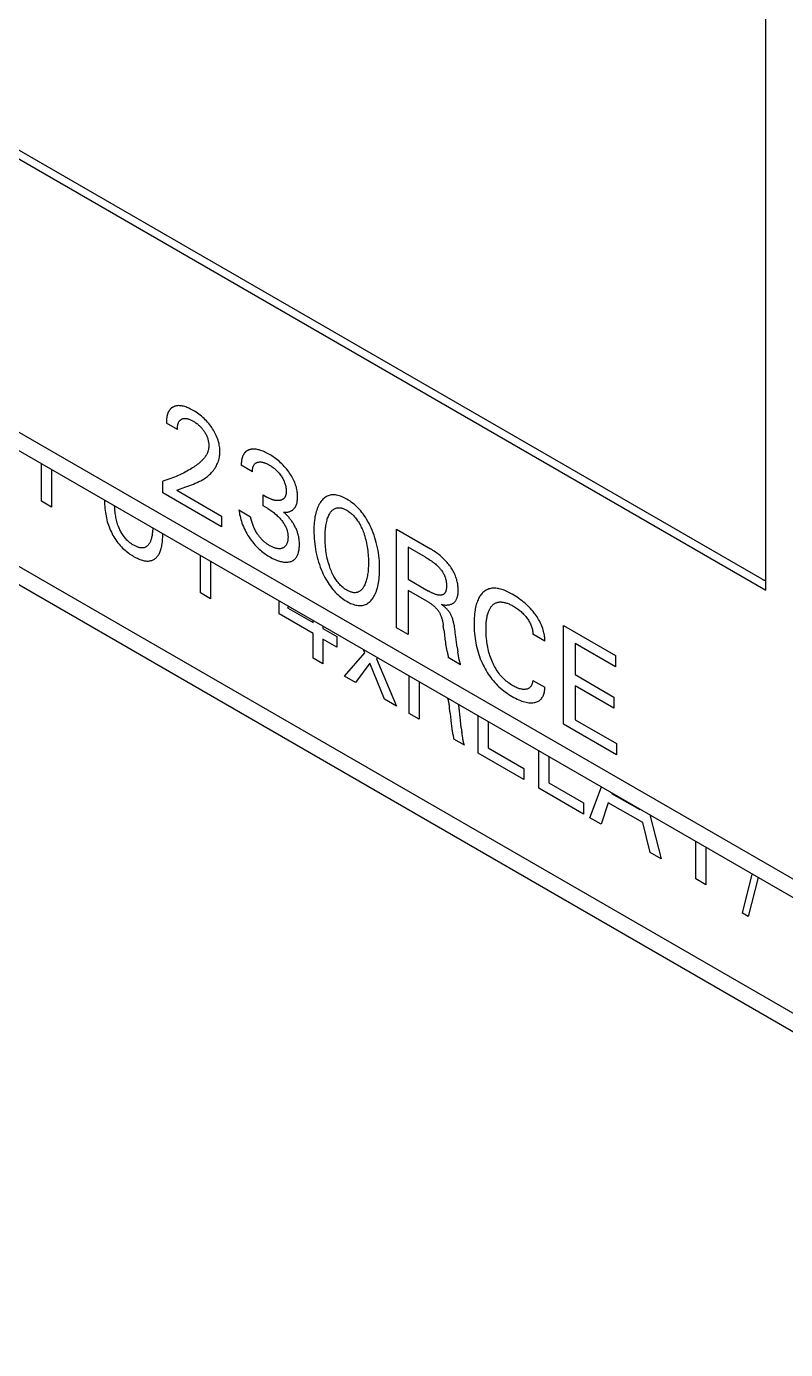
# Model space of a CAD drawing. Extents: x 0 to 420, y 0 to 297.
# Drawn here: x 166.81 to 180.65, y 132.84 to 156.97 of the extents above; entities that cross this region are included whole.
import ezdxf

# ---------------------------------------------------------------- set-up
doc = ezdxf.new("R2010")
doc.units = 0
doc.header["$LTSCALE"] = 23.1
doc.layers.add('40000_ISO', color=7, linetype='CONTINUOUS')

msp = doc.modelspace()

# ---------------------------------------------------------------- linework, layer by layer
at = {"layer": '40000_ISO', "color": 7, "linetype": 'CONTINUOUS'}
for p, q in [((180.289, 146.687), (180.289, 167.753)), ((156.955, 160.159), (180.289, 146.687)), ((180.218, 146.891), (157.237, 160.159)), ((152.677, 157.648), (226.923, 114.782)), ((232.933, 108.863), (158.687, 151.729)), ((233.14, 108.405), (158.894, 151.271)), ((169.559, 149.621), (169.358, 149.737)), ((167.084, 148.31), (167.084, 148.992)), ((167.267, 148.887), (167.267, 148.204)), ((170.926, 148.849), (170.725, 148.966)), ((169.294, 148.463), (169.294, 148.678)), ((170.366, 147.843), (169.294, 148.463)), ((169.547, 148.512), (170.366, 148.039)), ((171.122, 148.225), (171.122, 148.426)), ((171.122, 148.426), (171.191, 148.386)), ((167.267, 148.204), (167.084, 148.31)), ((170.681, 148.152), (170.893, 148.029)), ((171.206, 148.176), (171.122, 148.225)), ((170.366, 148.039), (170.366, 147.843)), ((173.555, 146.003), (173.555, 147.799)), ((173.555, 147.799), (174.174, 147.441)), ((173.768, 147.472), (173.768, 146.888)), ((174.082, 147.291), (173.768, 147.472)), ((169.978, 146.639), (169.978, 147.321)), ((170.161, 147.216), (170.161, 146.533)), ((173.768, 146.888), (174.138, 146.674)), ((170.161, 146.533), (169.978, 146.639)), ((171.413, 146.476), (171.422, 146.488)), ((171.413, 146.26), (171.413, 146.476)), ((173.768, 146.684), (173.768, 145.88)), ((174.118, 146.482), (173.768, 146.684)), ((172.035, 145.901), (171.413, 146.26)), ((171.589, 146.391), (171.569, 146.365)), ((171.569, 146.365), (172.035, 146.097)), ((172.035, 146.097), (172.035, 146.134)), ((172.214, 146.03), (172.214, 145.993)), ((172.214, 145.993), (172.467, 145.847)), ((173.768, 145.88), (173.555, 146.003)), ((174.416, 145.965), (174.406, 146.046)), ((176.598, 144.246), (176.598, 146.042)), ((176.598, 146.042), (177.546, 145.495)), ((172.035, 145.451), (172.035, 145.901)), ((172.214, 145.797), (172.214, 145.348)), ((172.467, 145.651), (172.214, 145.797)), ((172.467, 145.847), (172.467, 145.651)), ((176.258, 145.762), (176.04, 145.888)), ((172.604, 145.123), (172.979, 145.546)), ((172.979, 145.546), (172.955, 145.602)), ((174.659, 145.65), (174.672, 145.564)), ((176.81, 145.716), (176.81, 145.149)), ((177.546, 145.291), (176.81, 145.716)), ((177.546, 145.495), (177.546, 145.291)), ((172.214, 145.348), (172.035, 145.451)), ((173.07, 145.36), (172.805, 145.007)), ((173.338, 144.699), (173.07, 145.36)), ((173.208, 145.456), (173.19, 145.436)), ((173.19, 145.436), (173.555, 144.574)), ((174.723, 145.329), (174.497, 145.46)), ((174.691, 145.449), (174.688, 145.463)), ((172.805, 145.007), (172.604, 145.123)), ((173.786, 144.44), (173.786, 145.122)), ((173.969, 145.017), (173.969, 144.334)), ((176.04, 145.044), (176.258, 144.918)), ((176.81, 145.149), (177.517, 144.741)), ((176.81, 144.945), (176.81, 144.327)), ((177.517, 144.537), (176.81, 144.945)), ((173.555, 144.574), (173.338, 144.699)), ((174.527, 144.472), (174.518, 144.552)), ((177.517, 144.741), (177.517, 144.537)), ((173.969, 144.334), (173.786, 144.44)), ((174.715, 144.363), (174.707, 144.443)), ((175.043, 143.715), (175.043, 144.397)), ((175.226, 144.292), (175.226, 143.813)), ((176.81, 144.327), (177.566, 143.891)), ((174.736, 144.177), (174.747, 144.092)), ((177.566, 143.687), (176.598, 144.246)), ((174.791, 143.861), (174.597, 143.973)), ((174.763, 143.978), (174.761, 143.992)), ((175.226, 143.813), (175.875, 143.438)), ((177.566, 143.891), (177.566, 143.687)), ((175.875, 143.234), (175.043, 143.715)), ((176.148, 143.076), (176.148, 143.759)), ((176.331, 143.653), (176.331, 143.174)), ((175.875, 143.438), (175.875, 143.234)), ((176.963, 142.606), (176.148, 143.076)), ((176.331, 143.174), (176.963, 142.81)), ((177.08, 142.538), (177.289, 143.1)), ((177.475, 142.983), (177.988, 142.687)), ((176.963, 142.81), (176.963, 142.606)), ((177.416, 142.813), (177.283, 142.421)), ((178.045, 142.45), (177.416, 142.813)), ((178.171, 142.591), (178.379, 141.788)), ((177.283, 142.421), (177.08, 142.538)), ((178.18, 141.903), (178.045, 142.45)), ((178.379, 141.788), (178.18, 141.903)), ((179.013, 141.423), (179.013, 142.105)), ((179.196, 141.999), (179.196, 141.317)), ((179.196, 141.317), (179.013, 141.423)), ((179.86, 140.798), (180.04, 141.512)), ((180.148, 141.449), (179.968, 140.736)), ((179.968, 140.736), (179.86, 140.798))]:
    msp.add_line(p, q, dxfattribs=at)
for points in [[(152.881, 157.192), (152.882, 157.192), (227.13, 114.325)], [(169.499, 150.038), (169.493, 150.035), (169.487, 150.032), (169.481, 150.029), (169.475, 150.026), (169.47, 150.023), (169.464, 150.019), (169.459, 150.016), (169.453, 150.012), (169.448, 150.008), (169.443, 150.004), (169.438, 149.999), (169.434, 149.994), (169.429, 149.99), (169.425, 149.985), (169.42, 149.979), (169.416, 149.974), (169.412, 149.968), (169.408, 149.962), (169.404, 149.956), (169.401, 149.95), (169.397, 149.944), (169.394, 149.937), (169.391, 149.93), (169.388, 149.924), (169.385, 149.916), (169.383, 149.909), (169.38, 149.902), (169.378, 149.894), (169.375, 149.887), (169.373, 149.879), (169.371, 149.87), (169.369, 149.86), (169.367, 149.851), (169.365, 149.841), (169.364, 149.831), (169.362, 149.821), (169.361, 149.811), (169.36, 149.801), (169.359, 149.79), (169.358, 149.78), (169.358, 149.769), (169.358, 149.759), (169.358, 149.748), (169.358, 149.737)], [(169.647, 148.549), (169.716, 148.573), (169.75, 148.586), (169.784, 148.598), (169.818, 148.611), (169.852, 148.624), (169.886, 148.638), (169.919, 148.652), (169.952, 148.668), (169.985, 148.684), (170.006, 148.696), (170.028, 148.709), (170.049, 148.722), (170.07, 148.736), (170.09, 148.75), (170.109, 148.765), (170.129, 148.781), (170.147, 148.798), (170.166, 148.815), (170.183, 148.833), (170.2, 148.853), (170.216, 148.873), (170.232, 148.894), (170.247, 148.916), (170.259, 148.936), (170.27, 148.957), (170.281, 148.978), (170.291, 149), (170.3, 149.023), (170.309, 149.047), (170.315, 149.068), (170.32, 149.09), (170.325, 149.113), (170.329, 149.136), (170.332, 149.159), (170.334, 149.184), (170.334, 149.209), (170.334, 149.233), (170.333, 149.258), (170.331, 149.284), (170.328, 149.31), (170.323, 149.336), (170.318, 149.363), (170.311, 149.392), (170.302, 149.422), (170.292, 149.452), (170.281, 149.482), (170.269, 149.512), (170.257, 149.536), (170.244, 149.561), (170.231, 149.585), (170.217, 149.609), (170.202, 149.633), (170.187, 149.656), (170.169, 149.681), (170.15, 149.706), (170.131, 149.73), (170.111, 149.753), (170.09, 149.775), (170.068, 149.798), (170.046, 149.819), (170.023, 149.84), (170, 149.86), (169.977, 149.879), (169.951, 149.898), (169.925, 149.917), (169.899, 149.935), (169.872, 149.951), (169.846, 149.967), (169.823, 149.98), (169.801, 149.991), (169.779, 150.002), (169.756, 150.013), (169.734, 150.022), (169.712, 150.03), (169.692, 150.036), (169.672, 150.042), (169.653, 150.046), (169.634, 150.05), (169.615, 150.052), (169.596, 150.053), (169.579, 150.054), (169.562, 150.053), (169.545, 150.05), (169.529, 150.047), (169.514, 150.043), (169.499, 150.038)], [(169.559, 149.621), (169.559, 149.634), (169.56, 149.647), (169.561, 149.659), (169.562, 149.672), (169.564, 149.684), (169.566, 149.696), (169.568, 149.707), (169.57, 149.716), (169.573, 149.725), (169.576, 149.733), (169.579, 149.741), (169.582, 149.749), (169.586, 149.756), (169.59, 149.763), (169.594, 149.77), (169.599, 149.776), (169.604, 149.781), (169.609, 149.787), (169.614, 149.792), (169.62, 149.796), (169.626, 149.801), (169.632, 149.805), (169.638, 149.808), (169.646, 149.812), (169.654, 149.815), (169.662, 149.817), (169.67, 149.819), (169.679, 149.821), (169.687, 149.822), (169.696, 149.822), (169.706, 149.822), (169.715, 149.821), (169.725, 149.82), (169.735, 149.818), (169.745, 149.816), (169.755, 149.813), (169.766, 149.81), (169.777, 149.806), (169.788, 149.802), (169.8, 149.797), (169.811, 149.792), (169.823, 149.786), (169.834, 149.78), (169.846, 149.773), (169.859, 149.766), (169.872, 149.757), (169.885, 149.749), (169.898, 149.74), (169.911, 149.73), (169.924, 149.72), (169.936, 149.711), (169.947, 149.701), (169.959, 149.69), (169.97, 149.68), (169.981, 149.668), (169.992, 149.657), (170.002, 149.646), (170.012, 149.634), (170.022, 149.622), (170.031, 149.609), (170.04, 149.597), (170.049, 149.584), (170.058, 149.57), (170.066, 149.556), (170.074, 149.542), (170.082, 149.527), (170.089, 149.513), (170.095, 149.498), (170.101, 149.483), (170.107, 149.468), (170.112, 149.453), (170.116, 149.438), (170.12, 149.423), (170.123, 149.408), (170.126, 149.394), (170.128, 149.381), (170.13, 149.367), (170.131, 149.354), (170.132, 149.341), (170.133, 149.328), (170.133, 149.315)], [(170.133, 149.315), (170.132, 149.301), (170.131, 149.288), (170.129, 149.274), (170.127, 149.261), (170.124, 149.249), (170.121, 149.237), (170.117, 149.222), (170.112, 149.209), (170.107, 149.195), (170.101, 149.183), (170.095, 149.17), (170.087, 149.156), (170.079, 149.143), (170.071, 149.129), (170.062, 149.117), (170.053, 149.105), (170.043, 149.093), (170.034, 149.082), (170.024, 149.071), (170.013, 149.06), (170.003, 149.049), (169.992, 149.039), (169.982, 149.029), (169.962, 149.012), (169.942, 148.995), (169.922, 148.979), (169.901, 148.964), (169.88, 148.949), (169.859, 148.934), (169.837, 148.92), (169.815, 148.906), (169.793, 148.892), (169.763, 148.875), (169.732, 148.858), (169.701, 148.841), (169.67, 148.825), (169.639, 148.81), (169.606, 148.794), (169.573, 148.78), (169.539, 148.765), (169.506, 148.752), (169.472, 148.738), (169.437, 148.725), (169.401, 148.713), (169.366, 148.7), (169.33, 148.689), (169.294, 148.678)], [(170.981, 149.26), (170.972, 149.261), (170.963, 149.261), (170.954, 149.261), (170.946, 149.261), (170.937, 149.261), (170.929, 149.261), (170.92, 149.26), (170.912, 149.259), (170.904, 149.258), (170.896, 149.256), (170.888, 149.255), (170.88, 149.253), (170.874, 149.251), (170.867, 149.249), (170.861, 149.246), (170.854, 149.244), (170.848, 149.241), (170.842, 149.238), (170.836, 149.235), (170.831, 149.232), (170.825, 149.228), (170.819, 149.225), (170.814, 149.221), (170.809, 149.216), (170.803, 149.212), (170.799, 149.207), (170.794, 149.202), (170.789, 149.197), (170.785, 149.192), (170.781, 149.187), (170.776, 149.181), (170.773, 149.175), (170.769, 149.169), (170.765, 149.163), (170.762, 149.156), (170.758, 149.15), (170.755, 149.143), (170.752, 149.136), (170.749, 149.129), (170.747, 149.122), (170.744, 149.114), (170.742, 149.107), (170.739, 149.098), (170.737, 149.088), (170.735, 149.079), (170.733, 149.069), (170.731, 149.06), (170.73, 149.05), (170.728, 149.04), (170.727, 149.029), (170.726, 149.019), (170.725, 149.009), (170.725, 148.998), (170.725, 148.987), (170.725, 148.976), (170.725, 148.966)], [(171.495, 148.111), (171.509, 148.11), (171.522, 148.11), (171.535, 148.11), (171.548, 148.111), (171.561, 148.112), (171.573, 148.114), (171.585, 148.117), (171.597, 148.12), (171.609, 148.124), (171.62, 148.129), (171.631, 148.134), (171.641, 148.139), (171.651, 148.145), (171.661, 148.152), (171.671, 148.16), (171.679, 148.168), (171.688, 148.177), (171.697, 148.188), (171.705, 148.199), (171.712, 148.211), (171.719, 148.224), (171.725, 148.238), (171.73, 148.252), (171.735, 148.267), (171.74, 148.283), (171.743, 148.3), (171.746, 148.318), (171.748, 148.336), (171.75, 148.355), (171.751, 148.374), (171.751, 148.393), (171.751, 148.414), (171.75, 148.436), (171.748, 148.457), (171.745, 148.479), (171.742, 148.502), (171.738, 148.524), (171.733, 148.547), (171.728, 148.569), (171.721, 148.59), (171.714, 148.612), (171.707, 148.634), (171.698, 148.656), (171.689, 148.677), (171.679, 148.699), (171.666, 148.725), (171.652, 148.75), (171.637, 148.776), (171.622, 148.8), (171.606, 148.825), (171.589, 148.849), (171.57, 148.874), (171.55, 148.899), (171.53, 148.923), (171.509, 148.947), (171.488, 148.969), (171.465, 148.992), (171.442, 149.014), (171.418, 149.035), (171.394, 149.055), (171.37, 149.074), (171.348, 149.091), (171.326, 149.107), (171.304, 149.122), (171.282, 149.137), (171.26, 149.15), (171.237, 149.164), (171.214, 149.177), (171.191, 149.189), (171.168, 149.2), (171.145, 149.211), (171.122, 149.221), (171.1, 149.23), (171.082, 149.236), (171.065, 149.242), (171.048, 149.247), (171.031, 149.251), (171.014, 149.255), (170.997, 149.258), (170.981, 149.26)], [(170.926, 148.849), (170.926, 148.86), (170.927, 148.872), (170.927, 148.882), (170.929, 148.893), (170.93, 148.903), (170.932, 148.914), (170.934, 148.923), (170.937, 148.933), (170.94, 148.941), (170.943, 148.949), (170.946, 148.957), (170.95, 148.964), (170.954, 148.971), (170.959, 148.978), (170.963, 148.984), (170.969, 148.99), (170.974, 148.995), (170.98, 149), (170.986, 149.005), (170.993, 149.009), (171, 149.013), (171.007, 149.016), (171.014, 149.019), (171.021, 149.021), (171.029, 149.023), (171.038, 149.025), (171.047, 149.026), (171.055, 149.027), (171.064, 149.027), (171.073, 149.027), (171.083, 149.027), (171.093, 149.025), (171.103, 149.024), (171.113, 149.022), (171.123, 149.02), (171.133, 149.017), (171.144, 149.014), (171.154, 149.01), (171.167, 149.005), (171.181, 148.999), (171.194, 148.993), (171.208, 148.986), (171.222, 148.979), (171.235, 148.971), (171.249, 148.963), (171.263, 148.955), (171.277, 148.945), (171.29, 148.936), (171.304, 148.926), (171.318, 148.915), (171.33, 148.905), (171.342, 148.895), (171.355, 148.884), (171.367, 148.873), (171.378, 148.861), (171.39, 148.849), (171.403, 148.835), (171.415, 148.82), (171.428, 148.805), (171.44, 148.789), (171.451, 148.773), (171.461, 148.758), (171.47, 148.744), (171.479, 148.728), (171.487, 148.713), (171.495, 148.698), (171.503, 148.682), (171.509, 148.666), (171.515, 148.651), (171.521, 148.635), (171.526, 148.619), (171.53, 148.603), (171.534, 148.588), (171.536, 148.573), (171.539, 148.559), (171.541, 148.545), (171.542, 148.531), (171.543, 148.517), (171.544, 148.503), (171.544, 148.49)], [(169.547, 148.512), (169.58, 148.525), (169.614, 148.537), (169.647, 148.549)], [(171.544, 148.49), (171.544, 148.483), (171.543, 148.475), (171.543, 148.468), (171.542, 148.46), (171.541, 148.453), (171.54, 148.446), (171.539, 148.439), (171.538, 148.433), (171.536, 148.426), (171.535, 148.42), (171.533, 148.413), (171.531, 148.407), (171.528, 148.402), (171.526, 148.396), (171.523, 148.391), (171.52, 148.386), (171.517, 148.381), (171.514, 148.376), (171.511, 148.372), (171.507, 148.367), (171.503, 148.363), (171.5, 148.359), (171.496, 148.356), (171.491, 148.352), (171.487, 148.349), (171.482, 148.346), (171.477, 148.343), (171.471, 148.34), (171.466, 148.337), (171.461, 148.335), (171.455, 148.333), (171.449, 148.331), (171.444, 148.329), (171.438, 148.328), (171.432, 148.326), (171.426, 148.325), (171.418, 148.324), (171.411, 148.323), (171.403, 148.323), (171.395, 148.322), (171.387, 148.322), (171.379, 148.323), (171.371, 148.323), (171.363, 148.324), (171.355, 148.325), (171.346, 148.326), (171.338, 148.327), (171.329, 148.329), (171.32, 148.331), (171.312, 148.333), (171.303, 148.336), (171.294, 148.339), (171.285, 148.342), (171.276, 148.345), (171.267, 148.348), (171.258, 148.352), (171.248, 148.356), (171.239, 148.361), (171.229, 148.365), (171.22, 148.37), (171.21, 148.375), (171.201, 148.38), (171.191, 148.386)], [(173.112, 146.528), (173.126, 146.549), (173.14, 146.572), (173.153, 146.595), (173.166, 146.619), (173.177, 146.644), (173.187, 146.67), (173.197, 146.699), (173.206, 146.729), (173.214, 146.759), (173.221, 146.79), (173.227, 146.822), (173.232, 146.855), (173.237, 146.891), (173.241, 146.928), (173.244, 146.966), (173.246, 147.004), (173.247, 147.042), (173.247, 147.082), (173.247, 147.128), (173.245, 147.176), (173.242, 147.224), (173.238, 147.273), (173.232, 147.322), (173.225, 147.368), (173.218, 147.415), (173.208, 147.461), (173.198, 147.509), (173.186, 147.556), (173.173, 147.601), (173.159, 147.646), (173.144, 147.692), (173.127, 147.737), (173.109, 147.782), (173.092, 147.823), (173.073, 147.864), (173.053, 147.904), (173.032, 147.943), (173.01, 147.982), (172.986, 148.02), (172.966, 148.05), (172.945, 148.079), (172.924, 148.107), (172.902, 148.134), (172.879, 148.16), (172.856, 148.186), (172.832, 148.21), (172.806, 148.234), (172.781, 148.256), (172.754, 148.277), (172.728, 148.297), (172.701, 148.316), (172.674, 148.333), (172.647, 148.349), (172.624, 148.363), (172.601, 148.375), (172.577, 148.386), (172.554, 148.396), (172.531, 148.404), (172.508, 148.412), (172.486, 148.418), (172.463, 148.422), (172.443, 148.426), (172.422, 148.427), (172.402, 148.428), (172.382, 148.427), (172.363, 148.425), (172.345, 148.422), (172.327, 148.417), (172.309, 148.411), (172.291, 148.403), (172.274, 148.394), (172.258, 148.384), (172.242, 148.372), (172.227, 148.36), (172.212, 148.346), (172.199, 148.331), (172.185, 148.316), (172.182, 148.311)], [(168.231, 148.325), (168.231, 148.289), (168.233, 148.254), (168.235, 148.217), (168.238, 148.181), (168.241, 148.144), (168.246, 148.106), (168.252, 148.073), (168.258, 148.04), (168.265, 148.006), (168.273, 147.972), (168.282, 147.938), (168.293, 147.904), (168.303, 147.873), (168.315, 147.842), (168.327, 147.81), (168.34, 147.779), (168.355, 147.749), (168.37, 147.718), (168.385, 147.689), (168.402, 147.661), (168.419, 147.633), (168.437, 147.606), (168.456, 147.579), (168.475, 147.554), (168.496, 147.528), (168.517, 147.504), (168.539, 147.48), (168.561, 147.458), (168.583, 147.436), (168.606, 147.416), (168.628, 147.398), (168.65, 147.38), (168.672, 147.363), (168.695, 147.348), (168.717, 147.333), (168.739, 147.319), (168.762, 147.305), (168.785, 147.293), (168.807, 147.281), (168.829, 147.27), (168.852, 147.26), (168.874, 147.251), (168.896, 147.243), (168.918, 147.236), (168.935, 147.231), (168.952, 147.227), (168.969, 147.224), (168.985, 147.222), (169.002, 147.221), (169.018, 147.221), (169.033, 147.221), (169.049, 147.223), (169.063, 147.225), (169.078, 147.228), (169.091, 147.232), (169.105, 147.237), (169.118, 147.243), (169.13, 147.25), (169.142, 147.257), (169.154, 147.265), (169.166, 147.275), (169.177, 147.285), (169.187, 147.296), (169.197, 147.308), (169.206, 147.321), (169.215, 147.334), (169.224, 147.348), (169.231, 147.362), (169.239, 147.379), (169.246, 147.396), (169.253, 147.414), (169.259, 147.432), (169.264, 147.451), (169.269, 147.471), (169.274, 147.491), (169.278, 147.511), (169.282, 147.538), (169.285, 147.566), (169.288, 147.594), (169.29, 147.623), (169.292, 147.652), (169.293, 147.682), (169.293, 147.712)], [(169.11, 147.822), (169.109, 147.801), (169.108, 147.78), (169.107, 147.76), (169.105, 147.74), (169.102, 147.72), (169.1, 147.702), (169.097, 147.685), (169.094, 147.667), (169.09, 147.651), (169.086, 147.634), (169.081, 147.618), (169.076, 147.603), (169.071, 147.59), (169.066, 147.577), (169.06, 147.564), (169.054, 147.552), (169.047, 147.541), (169.04, 147.53), (169.032, 147.52), (169.026, 147.512), (169.019, 147.504), (169.012, 147.498), (169.005, 147.491), (168.997, 147.485), (168.989, 147.48), (168.98, 147.475), (168.972, 147.471), (168.963, 147.467), (168.954, 147.464), (168.944, 147.462), (168.935, 147.461), (168.925, 147.46), (168.915, 147.459), (168.905, 147.459), (168.894, 147.46), (168.884, 147.461), (168.873, 147.463), (168.861, 147.466), (168.849, 147.469), (168.837, 147.473), (168.825, 147.478), (168.813, 147.483), (168.8, 147.489), (168.788, 147.495), (168.775, 147.501), (168.763, 147.508), (168.749, 147.517), (168.735, 147.525), (168.721, 147.535), (168.707, 147.545), (168.694, 147.555), (168.68, 147.566), (168.667, 147.578), (168.653, 147.59), (168.64, 147.604), (168.626, 147.618), (168.613, 147.633), (168.6, 147.648), (168.587, 147.664), (168.575, 147.681), (168.564, 147.698), (168.552, 147.716), (168.541, 147.734), (168.53, 147.753), (168.52, 147.772), (168.511, 147.791), (168.502, 147.811), (168.494, 147.831), (168.485, 147.853), (168.476, 147.876), (168.469, 147.898), (168.462, 147.92), (168.455, 147.943), (168.449, 147.965), (168.443, 147.99), (168.438, 148.015), (168.434, 148.04), (168.429, 148.064), (168.426, 148.088), (168.423, 148.112), (168.42, 148.141), (168.418, 148.169), (168.416, 148.196), (168.415, 148.224)], [(170.681, 148.152), (170.684, 148.124), (170.689, 148.096), (170.694, 148.067), (170.701, 148.038), (170.708, 148.009), (170.716, 147.98), (170.726, 147.947), (170.737, 147.914), (170.749, 147.881), (170.763, 147.848), (170.777, 147.816), (170.793, 147.783), (170.809, 147.751), (170.827, 147.72), (170.845, 147.689), (170.865, 147.658), (170.885, 147.628), (170.906, 147.599), (170.927, 147.571), (170.95, 147.543), (170.973, 147.516), (170.992, 147.495), (171.012, 147.474), (171.033, 147.454), (171.053, 147.434), (171.074, 147.416), (171.095, 147.398), (171.118, 147.38), (171.14, 147.363), (171.163, 147.347), (171.186, 147.331), (171.209, 147.317), (171.232, 147.303), (171.257, 147.289), (171.282, 147.275), (171.307, 147.263), (171.331, 147.252), (171.356, 147.241), (171.381, 147.232), (171.4, 147.225), (171.418, 147.219), (171.437, 147.214), (171.455, 147.209), (171.474, 147.205), (171.492, 147.202), (171.51, 147.2), (171.526, 147.199), (171.542, 147.199), (171.558, 147.199), (171.574, 147.2), (171.589, 147.203), (171.604, 147.206), (171.619, 147.209), (171.632, 147.214), (171.645, 147.219), (171.657, 147.225), (171.669, 147.232), (171.68, 147.239), (171.691, 147.248), (171.701, 147.257), (171.711, 147.267), (171.72, 147.277), (171.728, 147.289), (171.736, 147.301), (171.743, 147.314), (171.75, 147.328), (171.756, 147.342), (171.761, 147.357), (171.766, 147.372), (171.77, 147.39), (171.774, 147.408), (171.777, 147.426), (171.78, 147.446), (171.782, 147.465), (171.783, 147.485), (171.784, 147.506), (171.784, 147.526), (171.784, 147.546), (171.783, 147.567), (171.781, 147.587), (171.779, 147.608)], [(171.206, 148.176), (171.225, 148.165), (171.243, 148.153), (171.262, 148.141), (171.28, 148.129), (171.298, 148.116), (171.315, 148.103), (171.332, 148.09), (171.348, 148.076), (171.364, 148.062), (171.38, 148.047), (171.395, 148.033), (171.41, 148.018), (171.424, 148.002), (171.438, 147.987), (171.452, 147.97), (171.463, 147.957), (171.474, 147.943), (171.484, 147.929), (171.494, 147.914), (171.503, 147.9), (171.512, 147.885), (171.521, 147.869), (171.528, 147.855), (171.535, 147.841), (171.542, 147.826), (171.548, 147.811), (171.553, 147.797), (171.558, 147.782), (171.562, 147.768), (171.565, 147.754), (171.568, 147.741), (171.57, 147.728), (171.572, 147.715), (171.574, 147.702), (171.575, 147.689), (171.575, 147.677), (171.576, 147.665), (171.576, 147.651), (171.575, 147.638), (171.575, 147.625), (171.573, 147.613), (171.572, 147.6), (171.57, 147.589), (171.568, 147.577), (171.565, 147.566), (171.562, 147.556), (171.559, 147.546), (171.555, 147.537), (171.551, 147.528), (171.547, 147.519), (171.542, 147.511), (171.537, 147.503), (171.532, 147.496), (171.526, 147.489), (171.52, 147.483), (171.513, 147.477), (171.507, 147.472), (171.499, 147.467), (171.492, 147.463), (171.484, 147.459), (171.477, 147.456), (171.468, 147.453), (171.458, 147.45), (171.449, 147.448), (171.439, 147.446), (171.429, 147.445), (171.419, 147.445), (171.408, 147.445), (171.397, 147.446), (171.386, 147.447), (171.375, 147.449), (171.363, 147.451), (171.351, 147.454), (171.339, 147.458), (171.328, 147.461), (171.314, 147.466), (171.301, 147.472), (171.288, 147.477), (171.274, 147.484), (171.261, 147.491), (171.247, 147.498), (171.234, 147.505)], [(172.182, 148.311), (172.167, 148.291), (172.154, 148.27), (172.141, 148.249), (172.13, 148.226), (172.119, 148.202), (172.109, 148.178), (172.099, 148.15), (172.09, 148.121), (172.082, 148.091), (172.075, 148.061), (172.068, 148.029), (172.063, 147.997), (172.058, 147.962), (172.054, 147.925), (172.051, 147.888), (172.049, 147.851), (172.048, 147.813), (172.048, 147.774), (172.048, 147.726), (172.05, 147.678), (172.053, 147.629), (172.057, 147.58), (172.063, 147.529), (172.069, 147.483), (172.077, 147.436), (172.086, 147.389), (172.096, 147.341), (172.108, 147.293), (172.12, 147.247), (172.134, 147.202), (172.149, 147.156), (172.165, 147.11), (172.183, 147.064), (172.198, 147.029), (172.214, 146.993), (172.231, 146.957), (172.248, 146.922), (172.267, 146.888), (172.287, 146.854), (172.307, 146.82), (172.327, 146.79), (172.348, 146.76), (172.37, 146.732), (172.392, 146.704), (172.415, 146.677), (172.438, 146.652), (172.462, 146.627), (172.488, 146.603), (172.514, 146.58), (172.54, 146.559), (172.567, 146.538), (172.593, 146.52), (172.62, 146.502), (172.647, 146.486), (172.671, 146.473), (172.695, 146.46), (172.718, 146.449), (172.742, 146.439), (172.765, 146.431), (172.788, 146.423), (172.811, 146.417), (172.833, 146.413), (172.854, 146.41), (172.875, 146.409), (172.895, 146.408), (172.915, 146.409), (172.934, 146.412), (172.953, 146.416), (172.971, 146.421), (172.988, 146.427), (173.006, 146.435), (173.023, 146.445), (173.04, 146.456), (173.056, 146.469), (173.071, 146.482), (173.085, 146.497), (173.099, 146.512), (173.112, 146.528)], [(172.33, 147.134), (172.319, 147.167), (172.31, 147.2), (172.301, 147.233), (172.293, 147.266), (172.286, 147.299), (172.28, 147.334), (172.274, 147.369), (172.268, 147.404), (172.264, 147.438), (172.26, 147.472), (172.257, 147.509), (172.255, 147.546), (172.253, 147.582), (172.252, 147.618), (172.252, 147.654), (172.252, 147.683), (172.253, 147.711), (172.254, 147.74), (172.255, 147.768), (172.258, 147.795), (172.26, 147.823), (172.263, 147.847), (172.267, 147.871), (172.271, 147.895), (172.276, 147.918), (172.281, 147.941), (172.287, 147.963), (172.293, 147.983), (172.299, 148.003), (172.306, 148.022), (172.314, 148.04), (172.322, 148.058), (172.331, 148.075), (172.338, 148.087), (172.344, 148.098), (172.352, 148.109), (172.359, 148.119), (172.367, 148.129), (172.375, 148.138), (172.384, 148.147), (172.393, 148.155), (172.403, 148.162), (172.413, 148.169), (172.423, 148.174), (172.434, 148.18), (172.445, 148.184), (172.456, 148.187), (172.468, 148.19), (172.48, 148.192), (172.492, 148.193), (172.505, 148.193), (172.518, 148.192), (172.53, 148.191), (172.543, 148.188), (172.556, 148.185), (172.568, 148.182), (172.581, 148.177), (172.594, 148.172), (172.608, 148.166), (172.621, 148.16), (172.634, 148.153), (172.647, 148.146), (172.664, 148.136), (172.681, 148.125), (172.697, 148.113), (172.713, 148.101), (172.73, 148.088), (172.746, 148.074), (172.761, 148.059), (172.777, 148.043), (172.791, 148.027), (172.806, 148.01), (172.82, 147.993), (172.833, 147.974), (172.846, 147.956), (172.859, 147.937), (172.871, 147.917), (172.882, 147.898), (172.895, 147.875), (172.906, 147.852), (172.917, 147.828), (172.928, 147.805), (172.938, 147.781), (172.947, 147.757), (172.956, 147.734), (172.964, 147.71), (172.966, 147.703)], [(171.234, 147.505), (171.222, 147.513), (171.21, 147.52), (171.199, 147.528), (171.187, 147.536), (171.175, 147.544), (171.164, 147.553), (171.152, 147.563), (171.141, 147.572), (171.131, 147.582), (171.12, 147.592), (171.109, 147.602), (171.099, 147.613), (171.089, 147.624), (171.079, 147.636), (171.069, 147.648), (171.059, 147.66), (171.049, 147.672), (171.04, 147.685), (171.031, 147.698), (171.022, 147.711), (171.014, 147.724), (171.004, 147.74), (170.995, 147.755), (170.986, 147.771), (170.977, 147.787), (170.969, 147.803), (170.961, 147.819), (170.954, 147.836), (170.947, 147.853), (170.94, 147.87), (170.933, 147.887), (170.927, 147.904), (170.921, 147.921), (170.916, 147.939), (170.91, 147.957), (170.905, 147.975), (170.901, 147.994), (170.897, 148.011), (170.893, 148.029)], [(171.779, 147.608), (171.778, 147.622), (171.776, 147.636), (171.773, 147.65), (171.771, 147.664), (171.768, 147.679), (171.764, 147.693), (171.761, 147.707), (171.757, 147.722), (171.752, 147.736), (171.747, 147.752), (171.741, 147.767), (171.735, 147.782), (171.729, 147.797), (171.722, 147.813), (171.715, 147.828), (171.707, 147.843), (171.7, 147.858), (171.691, 147.873), (171.683, 147.888), (171.674, 147.902), (171.665, 147.917), (171.656, 147.931), (171.646, 147.945), (171.636, 147.959), (171.626, 147.972), (171.616, 147.986), (171.606, 147.999), (171.595, 148.012), (171.585, 148.024), (171.574, 148.036), (171.563, 148.048), (171.552, 148.059), (171.541, 148.071), (171.529, 148.081), (171.518, 148.092), (171.507, 148.101), (171.495, 148.111)], [(172.966, 147.703), (172.976, 147.671), (172.985, 147.64), (172.994, 147.609), (173.001, 147.578), (173.008, 147.547), (173.015, 147.512), (173.021, 147.478), (173.026, 147.444), (173.031, 147.41), (173.034, 147.376), (173.038, 147.339), (173.04, 147.303), (173.042, 147.267), (173.043, 147.232), (173.043, 147.197), (173.043, 147.161), (173.042, 147.127), (173.04, 147.092), (173.038, 147.058), (173.035, 147.025), (173.031, 147), (173.028, 146.976), (173.024, 146.951), (173.019, 146.928), (173.014, 146.905), (173.008, 146.882), (173.003, 146.861), (172.996, 146.841), (172.989, 146.822), (172.982, 146.803), (172.974, 146.785), (172.965, 146.767), (172.958, 146.755), (172.952, 146.744), (172.944, 146.732), (172.937, 146.722), (172.929, 146.711), (172.921, 146.702), (172.912, 146.693), (172.903, 146.684), (172.893, 146.676), (172.883, 146.669), (172.873, 146.663), (172.862, 146.658), (172.851, 146.653), (172.84, 146.649), (172.828, 146.647), (172.816, 146.644), (172.803, 146.643), (172.79, 146.643), (172.777, 146.643), (172.765, 146.645), (172.752, 146.647), (172.74, 146.65), (172.727, 146.654), (172.714, 146.658), (172.701, 146.663), (172.687, 146.669), (172.674, 146.675), (172.661, 146.682), (172.647, 146.689), (172.631, 146.699), (172.614, 146.71), (172.597, 146.722), (172.581, 146.735), (172.565, 146.748), (172.549, 146.762), (172.533, 146.777), (172.518, 146.793), (172.503, 146.81), (172.488, 146.827), (172.474, 146.845), (172.461, 146.863), (172.448, 146.882), (172.435, 146.902), (172.423, 146.921), (172.412, 146.941), (172.399, 146.965), (172.387, 146.989), (172.376, 147.013), (172.366, 147.037), (172.356, 147.061), (172.347, 147.085), (172.338, 147.109), (172.33, 147.134)], [(174.372, 146.43), (174.387, 146.426), (174.402, 146.423), (174.417, 146.421), (174.432, 146.42), (174.445, 146.418), (174.459, 146.418), (174.473, 146.418), (174.486, 146.419), (174.499, 146.42), (174.511, 146.422), (174.523, 146.424), (174.535, 146.427), (174.546, 146.431), (174.557, 146.435), (174.568, 146.44), (174.578, 146.445), (174.588, 146.452), (174.598, 146.459), (174.607, 146.466), (174.615, 146.475), (174.623, 146.483), (174.63, 146.493), (174.637, 146.503), (174.643, 146.514), (174.649, 146.525), (174.654, 146.537), (174.659, 146.549), (174.663, 146.562), (174.667, 146.576), (174.671, 146.591), (174.673, 146.606), (174.676, 146.622), (174.677, 146.638), (174.678, 146.655), (174.679, 146.672), (174.679, 146.689), (174.679, 146.707), (174.678, 146.726), (174.677, 146.745), (174.675, 146.764), (174.673, 146.784), (174.67, 146.804), (174.666, 146.824), (174.662, 146.844), (174.657, 146.865), (174.651, 146.886), (174.644, 146.908), (174.636, 146.929), (174.628, 146.951), (174.619, 146.972), (174.61, 146.993), (174.599, 147.015), (174.588, 147.036), (174.576, 147.057), (174.563, 147.077), (174.55, 147.098), (174.537, 147.118), (174.523, 147.137), (174.507, 147.157), (174.491, 147.177), (174.475, 147.196), (174.459, 147.215), (174.442, 147.233), (174.425, 147.251), (174.406, 147.269), (174.387, 147.287), (174.367, 147.304), (174.348, 147.321), (174.328, 147.337), (174.309, 147.352), (174.286, 147.369), (174.264, 147.384), (174.242, 147.4), (174.219, 147.414), (174.197, 147.428), (174.174, 147.441)], [(174.082, 147.291), (174.103, 147.278), (174.125, 147.265), (174.147, 147.251), (174.168, 147.237), (174.19, 147.223), (174.205, 147.212), (174.22, 147.201), (174.234, 147.19), (174.249, 147.179), (174.264, 147.167), (174.278, 147.154), (174.29, 147.144), (174.302, 147.133), (174.313, 147.122), (174.324, 147.11), (174.335, 147.098), (174.346, 147.086), (174.356, 147.075), (174.365, 147.063), (174.374, 147.051), (174.382, 147.039), (174.391, 147.026), (174.399, 147.013), (174.406, 147), (174.413, 146.987), (174.421, 146.972), (174.427, 146.956), (174.434, 146.941), (174.439, 146.925), (174.445, 146.91), (174.449, 146.894), (174.453, 146.879), (174.457, 146.864), (174.46, 146.849), (174.462, 146.834), (174.464, 146.819), (174.465, 146.805), (174.466, 146.79), (174.467, 146.776), (174.467, 146.762), (174.466, 146.75), (174.466, 146.739), (174.465, 146.728), (174.464, 146.717), (174.462, 146.706), (174.46, 146.696), (174.458, 146.686), (174.456, 146.678), (174.453, 146.671), (174.451, 146.664), (174.448, 146.657), (174.445, 146.651), (174.442, 146.645), (174.438, 146.639), (174.434, 146.634), (174.43, 146.629), (174.425, 146.624), (174.42, 146.619), (174.414, 146.615), (174.408, 146.612), (174.402, 146.608), (174.396, 146.606), (174.389, 146.603), (174.382, 146.602), (174.375, 146.6), (174.367, 146.599), (174.36, 146.598), (174.352, 146.598), (174.344, 146.598), (174.337, 146.598), (174.329, 146.599), (174.321, 146.6), (174.31, 146.601), (174.298, 146.604), (174.287, 146.606), (174.276, 146.61), (174.265, 146.613), (174.253, 146.617), (174.242, 146.622), (174.23, 146.626), (174.219, 146.632), (174.207, 146.637), (174.196, 146.643), (174.184, 146.649), (174.173, 146.655), (174.161, 146.661), (174.15, 146.668), (174.138, 146.674)], [(176.258, 145.762), (176.258, 145.782), (176.258, 145.803), (176.256, 145.824), (176.254, 145.846), (176.251, 145.868), (176.247, 145.89), (176.242, 145.912), (176.237, 145.935), (176.229, 145.964), (176.22, 145.992), (176.21, 146.02), (176.199, 146.049), (176.186, 146.077), (176.173, 146.105), (176.16, 146.13), (176.146, 146.155), (176.131, 146.179), (176.116, 146.203), (176.1, 146.226), (176.083, 146.249), (176.066, 146.271), (176.044, 146.299), (176.021, 146.326), (175.998, 146.352), (175.975, 146.377), (175.951, 146.401), (175.924, 146.426), (175.898, 146.45), (175.871, 146.473), (175.844, 146.495), (175.816, 146.516), (175.786, 146.538), (175.756, 146.56), (175.725, 146.58), (175.695, 146.599), (175.664, 146.617), (175.64, 146.63), (175.616, 146.643), (175.591, 146.655), (175.567, 146.667), (175.543, 146.677), (175.52, 146.687), (175.496, 146.696), (175.472, 146.703), (175.449, 146.71), (175.428, 146.715), (175.407, 146.719), (175.387, 146.722), (175.367, 146.725), (175.347, 146.726), (175.327, 146.726), (175.308, 146.725), (175.29, 146.723), (175.271, 146.72), (175.254, 146.716), (175.237, 146.711), (175.22, 146.704), (175.204, 146.697), (175.188, 146.689), (175.173, 146.68), (175.159, 146.67), (175.145, 146.659), (175.131, 146.647), (175.118, 146.633), (175.105, 146.619), (175.093, 146.604), (175.081, 146.587), (175.07, 146.571), (175.06, 146.553), (175.05, 146.535), (175.041, 146.515), (175.032, 146.494), (175.023, 146.472), (175.015, 146.449), (175.008, 146.425), (175.002, 146.401), (174.996, 146.376), (174.991, 146.351), (174.986, 146.325), (174.981, 146.292), (174.977, 146.257), (174.974, 146.222), (174.971, 146.186), (174.97, 146.15), (174.969, 146.113), (174.968, 146.076)], [(180.218, 146.891), (180.22, 146.89), (180.222, 146.889), (180.224, 146.888), (180.226, 146.887), (180.228, 146.886), (180.231, 146.885), (180.233, 146.884), (180.235, 146.883), (180.237, 146.882), (180.239, 146.881), (180.241, 146.88), (180.243, 146.879), (180.245, 146.878), (180.248, 146.878), (180.25, 146.877), (180.252, 146.876), (180.254, 146.876), (180.256, 146.875), (180.259, 146.874), (180.261, 146.874), (180.263, 146.874), (180.265, 146.873), (180.268, 146.873), (180.27, 146.872), (180.272, 146.872), (180.274, 146.872), (180.276, 146.872), (180.279, 146.872), (180.281, 146.872), (180.283, 146.872), (180.285, 146.872), (180.287, 146.872), (180.289, 146.872)], [(174.118, 146.482), (174.13, 146.475), (174.142, 146.468), (174.153, 146.461), (174.165, 146.453), (174.177, 146.445), (174.188, 146.437), (174.2, 146.428), (174.21, 146.421), (174.219, 146.413), (174.229, 146.405), (174.239, 146.397), (174.248, 146.389), (174.257, 146.38), (174.267, 146.371), (174.274, 146.363), (174.282, 146.354), (174.29, 146.346), (174.297, 146.337), (174.304, 146.328), (174.311, 146.319), (174.318, 146.309), (174.324, 146.299), (174.331, 146.289), (174.337, 146.279), (174.342, 146.268), (174.348, 146.257), (174.353, 146.246), (174.358, 146.235), (174.363, 146.223), (174.368, 146.21), (174.372, 146.198), (174.377, 146.185), (174.38, 146.173), (174.384, 146.16), (174.387, 146.148), (174.391, 146.133), (174.394, 146.118), (174.397, 146.103), (174.4, 146.089), (174.402, 146.074), (174.404, 146.06), (174.406, 146.046)], [(175.194, 146.13), (175.196, 146.148), (175.199, 146.165), (175.202, 146.185), (175.206, 146.203), (175.21, 146.222), (175.214, 146.24), (175.219, 146.258), (175.224, 146.275), (175.23, 146.292), (175.236, 146.308), (175.242, 146.321), (175.248, 146.334), (175.254, 146.346), (175.261, 146.357), (175.268, 146.368), (175.275, 146.379), (175.282, 146.39), (175.291, 146.399), (175.299, 146.409), (175.307, 146.417), (175.316, 146.425), (175.325, 146.433), (175.335, 146.439), (175.345, 146.446), (175.355, 146.452), (175.366, 146.457), (175.377, 146.461), (175.388, 146.465), (175.399, 146.468), (175.411, 146.471), (175.423, 146.472), (175.436, 146.474), (175.448, 146.474), (175.461, 146.474), (175.474, 146.473), (175.488, 146.472), (175.501, 146.47), (175.515, 146.467), (175.528, 146.464), (175.544, 146.46), (175.559, 146.455), (175.575, 146.45), (175.591, 146.444), (175.606, 146.437), (175.622, 146.43), (175.638, 146.422), (175.654, 146.414), (175.67, 146.406), (175.686, 146.397), (175.704, 146.386), (175.722, 146.375), (175.74, 146.363), (175.758, 146.35), (175.776, 146.337), (175.792, 146.325), (175.808, 146.311), (175.824, 146.298), (175.839, 146.283), (175.855, 146.268), (175.869, 146.254), (175.883, 146.239), (175.897, 146.223), (175.911, 146.207), (175.924, 146.19), (175.936, 146.175), (175.947, 146.159), (175.958, 146.142), (175.969, 146.125), (175.979, 146.108), (175.988, 146.091), (175.996, 146.074), (176.004, 146.058), (176.011, 146.041), (176.017, 146.024), (176.022, 146.007), (176.027, 145.99), (176.031, 145.975), (176.034, 145.96), (176.036, 145.945), (176.038, 145.93), (176.039, 145.916), (176.04, 145.902), (176.04, 145.888)], [(174.635, 145.838), (174.626, 145.91), (174.622, 145.947), (174.619, 145.969), (174.616, 145.991), (174.613, 146.014), (174.609, 146.036), (174.605, 146.059), (174.6, 146.082), (174.596, 146.097), (174.593, 146.113), (174.588, 146.129), (174.584, 146.145), (174.579, 146.161), (174.573, 146.176), (174.568, 146.192), (174.563, 146.205), (174.557, 146.218), (174.552, 146.23), (174.546, 146.243), (174.539, 146.255), (174.532, 146.267), (174.525, 146.279), (174.518, 146.29), (174.51, 146.3), (174.502, 146.31), (174.494, 146.32), (174.486, 146.33), (174.476, 146.341), (174.466, 146.351), (174.456, 146.361), (174.445, 146.371), (174.435, 146.38), (174.422, 146.391), (174.41, 146.401), (174.397, 146.411), (174.384, 146.42), (174.372, 146.43)], [(174.968, 146.076), (174.969, 146.033), (174.97, 145.989), (174.972, 145.945), (174.976, 145.9), (174.981, 145.854), (174.986, 145.808), (174.993, 145.767), (175, 145.726), (175.009, 145.684), (175.018, 145.642), (175.029, 145.6), (175.041, 145.557), (175.054, 145.518), (175.067, 145.479), (175.082, 145.44), (175.097, 145.401), (175.114, 145.362), (175.132, 145.323), (175.15, 145.289), (175.168, 145.255), (175.187, 145.222), (175.207, 145.189), (175.228, 145.157), (175.249, 145.125), (175.272, 145.094), (175.295, 145.064), (175.32, 145.035), (175.345, 145.006), (175.37, 144.979), (175.396, 144.952), (175.422, 144.927), (175.449, 144.903), (175.479, 144.877), (175.51, 144.853), (175.54, 144.83), (175.571, 144.808), (175.602, 144.787), (175.633, 144.768), (175.664, 144.749), (175.694, 144.733), (175.724, 144.717), (175.753, 144.702), (175.783, 144.689), (175.812, 144.677), (175.839, 144.667), (175.866, 144.658), (175.893, 144.651), (175.919, 144.644), (175.945, 144.64), (175.965, 144.637), (175.985, 144.635), (176.004, 144.635), (176.023, 144.635), (176.042, 144.636), (176.061, 144.639), (176.078, 144.642), (176.094, 144.646), (176.11, 144.651), (176.125, 144.657), (176.14, 144.664), (176.154, 144.673), (176.167, 144.682), (176.179, 144.693), (176.19, 144.704), (176.2, 144.716), (176.21, 144.73), (176.218, 144.744), (176.226, 144.759), (176.233, 144.775), (176.24, 144.793), (176.245, 144.812), (176.25, 144.832), (176.253, 144.852), (176.256, 144.874), (176.258, 144.895), (176.258, 144.918)], [(176.04, 145.044), (176.038, 145.029), (176.035, 145.014), (176.032, 145), (176.028, 144.986), (176.024, 144.973), (176.019, 144.961), (176.013, 144.95), (176.007, 144.94), (176, 144.931), (175.993, 144.922), (175.985, 144.914), (175.977, 144.907), (175.967, 144.9), (175.958, 144.895), (175.947, 144.89), (175.937, 144.886), (175.926, 144.883), (175.914, 144.881), (175.901, 144.879), (175.887, 144.879), (175.874, 144.879), (175.859, 144.88), (175.845, 144.881), (175.83, 144.884), (175.814, 144.888), (175.798, 144.892), (175.782, 144.897), (175.766, 144.903), (175.748, 144.911), (175.73, 144.919), (175.712, 144.928), (175.694, 144.937), (175.676, 144.947), (175.656, 144.959), (175.636, 144.972), (175.616, 144.985), (175.596, 145), (175.576, 145.015), (175.556, 145.031), (175.537, 145.047), (175.517, 145.065), (175.498, 145.084), (175.478, 145.105), (175.459, 145.126), (175.441, 145.148), (175.423, 145.171), (175.406, 145.194), (175.389, 145.218), (175.372, 145.244), (175.357, 145.27), (175.342, 145.297), (175.328, 145.324), (175.314, 145.351), (175.302, 145.379), (175.29, 145.407), (175.279, 145.436), (175.268, 145.466), (175.258, 145.495), (175.249, 145.525), (175.24, 145.554), (175.233, 145.583), (175.225, 145.615), (175.218, 145.648), (175.212, 145.68), (175.207, 145.711), (175.202, 145.743), (175.198, 145.774), (175.194, 145.809), (175.191, 145.844), (175.189, 145.878), (175.188, 145.912), (175.187, 145.946), (175.186, 145.98), (175.187, 146.01), (175.188, 146.041), (175.189, 146.071), (175.191, 146.101), (175.194, 146.13)], [(174.416, 145.965), (174.421, 145.923), (174.427, 145.882), (174.438, 145.798)], [(174.438, 145.798), (174.446, 145.739), (174.448, 145.722), (174.45, 145.705), (174.453, 145.688), (174.455, 145.671), (174.458, 145.654), (174.461, 145.638), (174.464, 145.621), (174.467, 145.604), (174.471, 145.588), (174.473, 145.578), (174.475, 145.569)], [(174.659, 145.65), (174.653, 145.694), (174.647, 145.739), (174.641, 145.788), (174.635, 145.838)], [(174.475, 145.569), (174.482, 145.54), (174.485, 145.531), (174.487, 145.521), (174.489, 145.511), (174.491, 145.501), (174.493, 145.491), (174.495, 145.481), (174.496, 145.47), (174.497, 145.46)], [(174.688, 145.463), (174.684, 145.486), (174.682, 145.502), (174.679, 145.517), (174.676, 145.533), (174.674, 145.548), (174.672, 145.564)], [(174.709, 145.378), (174.707, 145.382), (174.706, 145.387), (174.704, 145.392), (174.702, 145.399), (174.7, 145.406), (174.699, 145.413), (174.697, 145.42), (174.695, 145.427), (174.694, 145.434), (174.692, 145.441), (174.691, 145.449)], [(174.723, 145.329), (174.722, 145.334), (174.721, 145.34), (174.72, 145.345), (174.718, 145.35), (174.717, 145.354), (174.715, 145.359), (174.714, 145.364), (174.709, 145.378)], [(174.483, 144.72), (174.486, 144.712), (174.488, 144.705), (174.491, 144.697), (174.493, 144.69), (174.495, 144.682), (174.497, 144.675), (174.499, 144.667), (174.501, 144.66), (174.502, 144.652), (174.504, 144.643), (174.506, 144.634), (174.508, 144.625), (174.51, 144.615), (174.511, 144.606), (174.512, 144.597), (174.514, 144.588), (174.515, 144.579), (174.516, 144.57), (174.517, 144.561), (174.518, 144.552)], [(174.707, 144.443), (174.704, 144.47), (174.702, 144.487), (174.7, 144.503), (174.698, 144.52), (174.696, 144.536), (174.694, 144.553), (174.691, 144.57), (174.688, 144.587), (174.685, 144.604)], [(174.527, 144.472), (174.531, 144.431), (174.536, 144.39)], [(174.536, 144.39), (174.546, 144.307), (174.551, 144.265), (174.552, 144.249), (174.556, 144.215)], [(174.736, 144.177), (174.733, 144.206), (174.729, 144.235), (174.726, 144.265), (174.722, 144.297), (174.719, 144.33), (174.715, 144.363)], [(174.556, 144.215), (174.558, 144.199), (174.56, 144.182), (174.563, 144.165), (174.565, 144.148), (174.568, 144.132), (174.571, 144.115), (174.574, 144.099), (174.576, 144.09), (174.578, 144.081)], [(174.578, 144.081), (174.584, 144.053), (174.586, 144.043), (174.588, 144.034), (174.59, 144.024), (174.592, 144.014), (174.594, 144.004), (174.595, 143.994), (174.596, 143.984), (174.597, 143.973)], [(174.761, 143.992), (174.755, 144.03), (174.753, 144.046), (174.751, 144.061), (174.749, 144.076), (174.747, 144.092)], [(174.778, 143.913), (174.776, 143.918), (174.775, 143.922), (174.773, 143.929), (174.771, 143.936), (174.77, 143.943), (174.768, 143.95), (174.767, 143.957), (174.766, 143.964), (174.765, 143.971), (174.763, 143.978)], [(174.791, 143.861), (174.79, 143.866), (174.789, 143.871), (174.788, 143.876), (174.787, 143.881), (174.786, 143.886), (174.784, 143.89), (174.783, 143.895), (174.778, 143.913)]]:
    msp.add_lwpolyline(points, dxfattribs=at)

doc.saveas('drawing.dxf')
